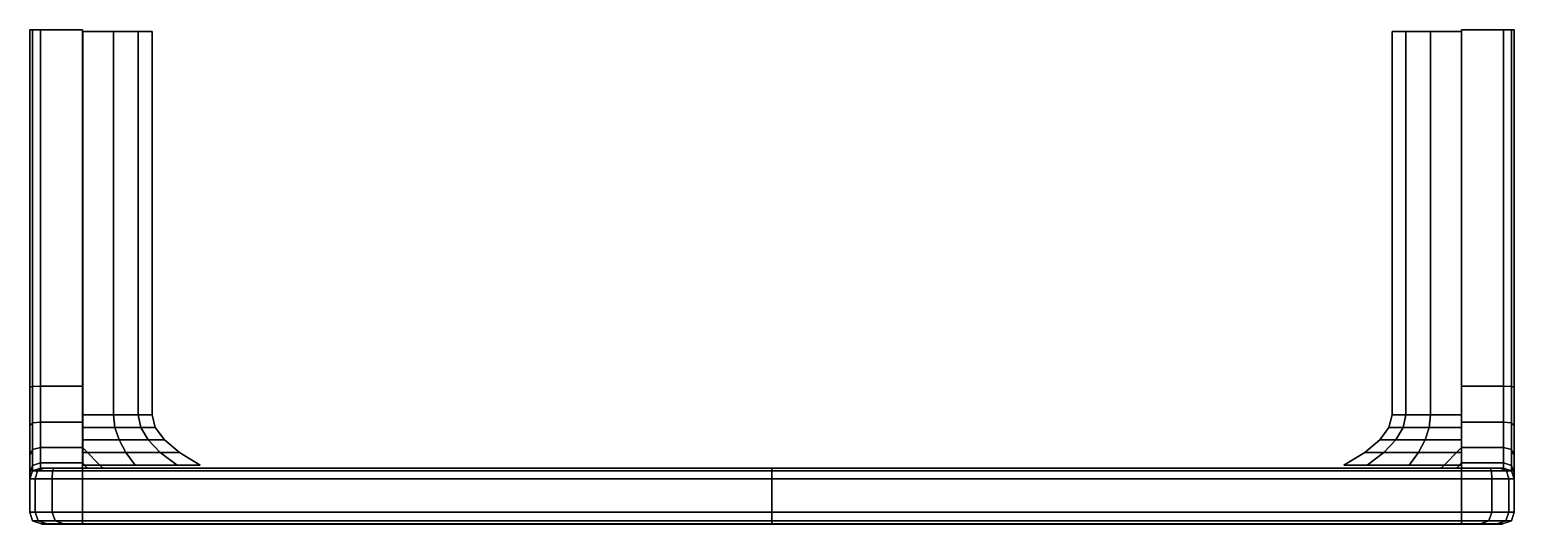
# Model space of a CAD drawing. Header units: millimetres. Extents: x -37.5 to 37.4, y -25 to 0.
import ezdxf

# ---------------------------------------------------------------- set-up
doc = ezdxf.new("R2010")
doc.units = ezdxf.units.MM
doc.header["$MEASUREMENT"] = 0
doc.layers.add('METAL', color=220, linetype='Continuous')
doc.layers.add('TEXTURA_LEGNO', color=3, linetype='Continuous')

msp = doc.modelspace()

# ---------------------------------------------------------------- meshes
at = {"layer": 'METAL'}
mesh = msp.add_polyface(dxfattribs=at)
corners = [(-34.836, -18.005, -7.761), (-36.953, -18.005, -7.761), (-36.953, 0, -7.761), (-34.836, 0, -7.761), (-34.836, -19.811, -8.019), (-34.836, -18.005, -7.761), (-34.836, -19.811, -7.503), (-34.836, -19.811, -8.019), (-36.953, -19.811, -8.019), (-37.363, 0, -7.624), (-37.363, -18.015, -7.624), (-37.363, -19.857, -7.888), (-37.5, -19.997, -7.493), (-37.5, -18.044, -7.214), (-37.363, -18.015, -7.624), (-37.5, 0, -7.214), (-37.363, 0, -7.624), (-37.363, -19.857, -7.888), (-34.836, -21.1, -6.729), (-34.836, 0, -7.761), (-34.836, 0, 0.132), (-34.836, -22.132, -3.634), (-34.836, -22.132, 0.132), (-37.5, -19.997, 0.132), (-37.5, -18.044, 0.132), (-37.5, 0, 0.132), (-34.836, -18.005, 8.024), (-34.836, 0, 8.024), (-36.953, 0, 8.024), (-36.953, -18.005, 8.024), (-34.836, -19.811, 8.282), (-34.836, -19.811, 7.767), (-34.836, -18.005, 8.024), (-36.953, -19.811, 8.282), (-34.836, -19.811, 8.282), (-37.363, 0, 7.888), (-37.363, -18.015, 7.888), (-37.363, -19.857, 8.151), (-37.363, -18.015, 7.888), (-37.5, -18.044, 7.478), (-37.5, -19.997, 7.757), (-37.5, 0, 7.478), (-37.363, 0, 7.888), (-37.363, -19.857, 8.151), (-34.836, 0, 8.024), (-34.836, -22.132, 3.897), (-34.836, -21.1, 6.993), (-36.953, 0, 0.132), (-34.836, 0, 0.132), (-34.836, 0, -7.761), (-36.953, 0, -7.761), (-37.363, 0, -7.624), (-37.363, 0, 0.132), (-37.5, 0, -7.214), (-37.5, 0, 0.132), (-37.5, 0, 7.478), (-37.363, 0, 7.888), (-36.953, 0, 8.024), (-34.836, 0, 8.024), (-33.269, -0.092, -3.054), (-33.269, -19.441, -3.054), (-34.826, -19.441, -3.409), (-34.826, -0.092, -3.409), (-32.02, -0.092, -2.058), (-32.02, -19.441, -2.058), (-31.327, -0.092, -0.619), (-31.327, -19.441, -0.619), (-31.327, -0.092, 0.978), (-31.327, -19.441, 0.978), (-32.02, -0.092, 2.417), (-32.02, -19.441, 2.417), (-33.269, -0.092, 3.413), (-33.269, -19.441, 3.413), (-34.826, -0.092, 3.768), (-34.826, -19.441, 3.768), (-34.826, -20.079, -3.575), (-33.197, -20.079, -3.203), (-32.992, -20.716, -3.628), (-34.826, -20.716, -4.047), (-31.89, -20.079, -2.161), (-31.521, -20.716, -2.456), (-31.165, -20.079, -0.656), (-30.705, -20.716, -0.761), (-31.165, -20.079, 1.015), (-30.705, -20.716, 1.12), (-31.89, -20.079, 2.521), (-31.521, -20.716, 2.815), (-33.197, -20.079, 3.563), (-32.992, -20.716, 3.988), (-34.826, -20.079, 3.934), (-34.826, -20.716, 4.406), (-34.826, -0.092, 3.768), (-33.269, -0.092, 3.413), (-33.269, -0.092, -3.054), (-34.826, -0.092, -3.409), (-32.02, -0.092, 2.417), (-32.02, -0.092, -2.058), (-31.327, -0.092, 0.978), (-31.327, -0.092, -0.619)]
mesh.append_faces([[corners[k] for k in face] for face in [(0, 1, 2, 3), (4, 5, 6, 6), (0, 7, 8, 1), (9, 2, 1, 10), (11, 12, 13, 14), (15, 16, 14, 13), (8, 17, 10, 1), (18, 6, 5, 5), (5, 19, 20, 21), (22, 21, 20, 20), (23, 24, 13, 12), (15, 13, 24, 25), (26, 27, 28, 29), (30, 31, 32, 32), (26, 29, 33, 34), (35, 36, 29, 28), (37, 38, 39, 40), (41, 39, 38, 42), (33, 29, 36, 43), (20, 44, 32, 45), (32, 31, 46, 45), (22, 20, 45, 45), (23, 40, 39, 24), (41, 25, 24, 39), (47, 48, 49, 50), (51, 52, 47, 50), (53, 54, 52, 51), (55, 56, 52, 54), (56, 57, 47, 52), (57, 58, 48, 47), (59, 60, 61, 62), (63, 64, 60, 59), (65, 66, 64, 63), (67, 68, 66, 65), (69, 70, 68, 67), (71, 72, 70, 69), (73, 74, 72, 71), (75, 76, 77, 78), (61, 60, 76, 75), (76, 79, 80, 77), (60, 64, 79, 76), (79, 81, 82, 80), (64, 66, 81, 79), (81, 83, 84, 82), (66, 68, 83, 81), (83, 85, 86, 84), (68, 70, 85, 83), (85, 87, 88, 86), (70, 72, 87, 85), (87, 89, 90, 88), (72, 74, 89, 87), (91, 92, 93, 94), (92, 95, 96, 93), (95, 97, 98, 96)]])
mesh = msp.add_polyface(dxfattribs=at)
corners = [(34.749, -18.005, -7.761), (34.749, 0, -7.761), (36.866, 0, -7.761), (36.866, -18.005, -7.761), (34.749, -19.811, -8.019), (34.749, -19.811, -7.503), (34.749, -18.005, -7.761), (36.866, -19.811, -8.019), (34.749, -19.811, -8.019), (37.276, 0, -7.624), (37.276, -18.015, -7.624), (37.276, -19.857, -7.888), (37.276, -18.015, -7.624), (37.413, -18.044, -7.214), (37.413, -19.997, -7.493), (37.413, 0, -7.214), (37.276, 0, -7.624), (37.276, -19.857, -7.888), (34.749, 0, 0.132), (34.749, 0, -7.761), (34.749, -22.132, -3.634), (34.749, -21.1, -6.729), (34.749, -22.132, 0.132), (37.413, -19.997, 0.132), (37.413, -18.044, 0.132), (37.413, 0, 0.132), (34.749, -18.005, 8.024), (36.866, -18.005, 8.024), (36.866, 0, 8.024), (34.749, 0, 8.024), (34.749, -19.811, 8.282), (34.749, -18.005, 8.024), (34.749, -19.811, 7.767), (34.749, -19.811, 8.282), (36.866, -19.811, 8.282), (37.276, 0, 7.888), (37.276, -18.015, 7.888), (37.276, -19.857, 8.151), (37.413, -19.997, 7.757), (37.413, -18.044, 7.478), (37.276, -18.015, 7.888), (37.413, 0, 7.478), (37.276, 0, 7.888), (37.276, -19.857, 8.151), (34.749, -21.1, 6.993), (34.749, 0, 8.024), (34.749, -22.132, 3.897), (34.749, 0, 0.132), (36.866, 0, 0.132), (36.866, 0, -7.761), (34.749, 0, -7.761), (37.276, 0, -7.624), (37.276, 0, 0.132), (37.413, 0, -7.214), (37.413, 0, 0.132), (34.749, 0, 8.024), (36.866, 0, 8.024), (37.276, 0, 7.888), (37.413, 0, 7.478), (33.186, -0.092, -3.054), (34.743, -0.092, -3.409), (34.743, -19.441, -3.409), (33.186, -19.441, -3.054), (31.938, -0.092, -2.058), (31.938, -19.441, -2.058), (31.245, -0.092, -0.619), (31.245, -19.441, -0.619), (31.245, -0.092, 0.978), (31.245, -19.441, 0.978), (31.938, -0.092, 2.417), (31.938, -19.441, 2.417), (33.186, -0.092, 3.413), (33.186, -19.441, 3.413), (34.743, -0.092, 3.768), (34.743, -19.441, 3.768), (34.743, -20.079, -3.575), (34.743, -20.716, -4.047), (32.909, -20.716, -3.628), (33.114, -20.079, -3.203), (31.439, -20.716, -2.456), (31.808, -20.079, -2.161), (30.623, -20.716, -0.761), (31.083, -20.079, -0.656), (30.623, -20.716, 1.12), (31.083, -20.079, 1.015), (31.439, -20.716, 2.815), (31.808, -20.079, 2.521), (32.909, -20.716, 3.988), (33.114, -20.079, 3.563), (34.743, -20.716, 4.406), (34.743, -20.079, 3.934), (34.743, -0.092, 3.768), (34.743, -0.092, -3.409), (33.186, -0.092, -3.054), (33.186, -0.092, 3.413), (31.938, -0.092, -2.058), (31.938, -0.092, 2.417), (31.245, -0.092, -0.619), (31.245, -0.092, 0.978)]
mesh.append_faces([[corners[k] for k in face] for face in [(0, 1, 2, 3), (4, 5, 6, 6), (0, 3, 7, 8), (9, 10, 3, 2), (11, 12, 13, 14), (15, 13, 12, 16), (7, 3, 10, 17), (18, 19, 6, 20), (6, 5, 21, 20), (22, 18, 20, 20), (23, 14, 13, 24), (15, 25, 24, 13), (26, 27, 28, 29), (30, 31, 32, 32), (26, 33, 34, 27), (35, 28, 27, 36), (37, 38, 39, 40), (41, 42, 40, 39), (34, 43, 36, 27), (44, 32, 31, 31), (31, 45, 18, 46), (22, 46, 18, 18), (23, 24, 39, 38), (41, 39, 24, 25), (47, 48, 49, 50), (51, 49, 48, 52), (53, 51, 52, 54), (55, 56, 48, 47), (48, 56, 57, 52), (52, 57, 58, 54), (59, 60, 61, 62), (63, 59, 62, 64), (65, 63, 64, 66), (67, 65, 66, 68), (69, 67, 68, 70), (71, 69, 70, 72), (73, 71, 72, 74), (75, 76, 77, 78), (61, 75, 78, 62), (78, 77, 79, 80), (62, 78, 80, 64), (80, 79, 81, 82), (64, 80, 82, 66), (82, 81, 83, 84), (66, 82, 84, 68), (84, 83, 85, 86), (68, 84, 86, 70), (86, 85, 87, 88), (70, 86, 88, 72), (88, 87, 89, 90), (72, 88, 90, 74), (91, 92, 93, 94), (94, 93, 95, 96), (96, 95, 97, 98)]])
mesh = msp.add_polyface(dxfattribs=at)
corners = [(-33.805, -22.132, -8.793), (-34.836, -21.1, -8.793), (-34.836, -21.1, -6.729), (-33.805, -22.132, -6.729), (-34.836, -21.874, -10.082), (-34.836, -22.132, -11.888), (-36.953, -22.132, -11.888), (-36.953, -21.874, -10.082), (-34.836, -21.874, -5.44), (-34.836, -22.132, -3.634), (-34.578, -22.132, -5.44), (-34.578, -22.132, -10.082), (-34.836, -22.132, -11.888), (-34.836, -21.874, -10.082), (-34.836, -19.811, -7.503), (-34.836, -21.1, -6.729), (-34.836, -21.1, -8.793), (-34.836, -19.811, -8.019), (-34.836, -21.1, -8.793), (-36.953, -21.1, -8.793), (-34.836, -19.811, -8.019), (-36.953, -19.811, -8.019), (-37.363, -22.006, -10.036), (-37.5, -22.4, -9.896), (-37.5, -21.499, -8.394), (-37.363, -21.2, -8.693), (-37.5, -19.997, -7.493), (-37.363, -19.857, -7.888), (-37.363, -22.269, -11.878), (-37.363, -22.006, -10.036), (-37.363, -21.2, -8.693), (-37.363, -19.857, -7.888), (-34.836, -22.132, -3.634), (-34.836, -21.874, -5.44), (-34.836, -18.005, -7.761), (-37.5, -21.499, -7.547), (-37.5, -21.499, 0.132), (-37.5, -19.997, 0.132), (-37.5, -22.4, -7.579), (-37.5, -22.4, 0.132), (-33.805, -22.132, 9.056), (-33.805, -22.132, 6.993), (-34.836, -21.1, 6.993), (-34.836, -21.1, 9.056), (-34.836, -21.874, 10.346), (-36.953, -21.874, 10.346), (-36.953, -22.132, 12.151), (-34.836, -22.132, 12.151), (-34.836, -21.874, 5.703), (-34.578, -22.132, 5.703), (-34.836, -22.132, 3.897), (-34.578, -22.132, 10.346), (-34.836, -21.874, 10.346), (-34.836, -22.132, 12.151), (-34.836, -19.811, 7.767), (-34.836, -19.811, 8.282), (-34.836, -21.1, 9.056), (-34.836, -21.1, 6.993), (-34.836, -21.1, 9.056), (-36.953, -21.1, 9.056), (-34.836, -19.811, 8.282), (-36.953, -19.811, 8.282), (-37.363, -22.006, 10.299), (-37.363, -21.2, 8.957), (-37.5, -21.499, 8.658), (-37.5, -22.4, 10.159), (-37.363, -19.857, 8.151), (-37.5, -19.997, 7.757), (-37.363, -22.006, 10.299), (-37.363, -22.269, 12.142), (-37.363, -21.2, 8.957), (-37.363, -19.857, 8.151), (-34.836, -21.874, 5.703), (-34.836, -22.132, 3.897), (-0.044, -22.132, 8.024), (-33.805, -22.132, 6.993), (-32.515, -22.132, 7.767), (-37.5, -21.499, 7.81), (-37.5, -22.4, 7.843), (-34.826, -21.354, -4.825), (-32.654, -21.354, -4.329), (-32.184, -21.991, -5.306), (-34.826, -21.991, -5.909), (-30.913, -21.354, -2.941), (-30.066, -21.991, -3.616), (-29.947, -21.354, -0.934), (-28.89, -21.991, -1.175), (-29.947, -21.354, 1.293), (-28.89, -21.991, 1.535), (-30.913, -21.354, 3.3), (-30.066, -21.991, 3.976), (-32.654, -21.354, 4.689), (-32.184, -21.991, 5.665), (-34.826, -21.354, 5.184), (-34.826, -21.991, 6.268), (-34.826, -20.716, -4.047), (-32.992, -20.716, -3.628), (-31.521, -20.716, -2.456), (-30.705, -20.716, -0.761), (-30.705, -20.716, 1.12), (-31.521, -20.716, 2.815), (-32.992, -20.716, 3.988), (-34.826, -20.716, 4.406)]
mesh.append_faces([[corners[k] for k in face] for face in [(0, 1, 2, 3), (4, 5, 6, 7), (8, 9, 10, 10), (11, 12, 13, 13), (14, 15, 16, 17), (10, 3, 2, 8), (13, 1, 0, 11), (18, 4, 7, 19), (20, 18, 19, 21), (22, 23, 24, 25), (25, 24, 26, 27), (6, 28, 29, 7), (7, 29, 30, 19), (19, 30, 31, 21), (32, 33, 15, 34), (26, 35, 36, 37), (36, 35, 38, 39), (38, 35, 24, 23), (35, 26, 24, 24), (40, 41, 42, 43), (44, 45, 46, 47), (48, 49, 50, 50), (51, 52, 53, 53), (54, 55, 56, 57), (49, 48, 42, 41), (52, 51, 40, 43), (58, 59, 45, 44), (60, 61, 59, 58), (62, 63, 64, 65), (63, 66, 67, 64), (46, 45, 68, 69), (45, 59, 70, 68), (59, 61, 71, 70), (57, 72, 73, 73), (74, 75, 76, 76), (67, 37, 36, 77), (36, 39, 78, 77), (78, 65, 64, 77), (77, 64, 67, 67), (79, 80, 81, 82), (80, 83, 84, 81), (83, 85, 86, 84), (85, 87, 88, 86), (87, 89, 90, 88), (89, 91, 92, 90), (91, 93, 94, 92), (95, 96, 80, 79), (96, 97, 83, 80), (97, 98, 85, 83), (98, 99, 87, 85), (99, 100, 89, 87), (100, 101, 91, 89), (101, 102, 93, 91)]])
mesh = msp.add_polyface(dxfattribs=at)
corners = [(33.718, -22.132, -8.793), (33.718, -22.132, -6.729), (34.749, -21.1, -6.729), (34.749, -21.1, -8.793), (34.749, -21.874, -10.082), (36.866, -21.874, -10.082), (36.866, -22.132, -11.888), (34.749, -22.132, -11.888), (34.749, -21.874, -5.44), (34.491, -22.132, -5.44), (34.749, -22.132, -3.634), (34.491, -22.132, -10.082), (34.749, -21.874, -10.082), (34.749, -22.132, -11.888), (34.749, -19.811, -7.503), (34.749, -19.811, -8.019), (34.749, -21.1, -8.793), (34.749, -21.1, -6.729), (34.749, -21.1, -8.793), (36.866, -21.1, -8.793), (34.749, -19.811, -8.019), (36.866, -19.811, -8.019), (37.276, -22.006, -10.036), (37.276, -21.2, -8.693), (37.413, -21.499, -8.394), (37.413, -22.4, -9.896), (37.276, -19.857, -7.888), (37.413, -19.997, -7.493), (37.276, -22.006, -10.036), (37.276, -22.269, -11.878), (37.276, -21.2, -8.693), (37.276, -19.857, -7.888), (34.749, -21.874, -5.44), (34.749, -22.132, -3.634), (37.413, -19.997, 0.132), (37.413, -21.499, 0.132), (37.413, -21.499, -7.547), (37.413, -22.4, 0.132), (37.413, -22.4, -7.579), (33.718, -22.132, 9.056), (34.749, -21.1, 9.056), (34.749, -21.1, 6.993), (33.718, -22.132, 6.993), (34.749, -21.874, 10.346), (34.749, -22.132, 12.151), (36.866, -22.132, 12.151), (36.866, -21.874, 10.346), (34.749, -21.874, 5.703), (34.749, -22.132, 3.897), (34.491, -22.132, 5.703), (34.491, -22.132, 10.346), (34.749, -22.132, 12.151), (34.749, -21.874, 10.346), (34.749, -19.811, 7.767), (34.749, -21.1, 6.993), (34.749, -21.1, 9.056), (34.749, -19.811, 8.282), (34.749, -21.1, 9.056), (36.866, -21.1, 9.056), (34.749, -19.811, 8.282), (36.866, -19.811, 8.282), (37.276, -22.006, 10.299), (37.413, -22.4, 10.159), (37.413, -21.499, 8.658), (37.276, -21.2, 8.957), (37.413, -19.997, 7.757), (37.276, -19.857, 8.151), (37.276, -22.269, 12.142), (37.276, -22.006, 10.299), (37.276, -21.2, 8.957), (37.276, -19.857, 8.151), (34.749, -22.132, 3.897), (34.749, -21.874, 5.703), (34.749, -21.1, 6.993), (34.749, -18.005, 8.024), (34.749, -22.132, 3.897), (34.749, -22.132, 0.132), (-0.044, -22.132, 0.132), (-0.044, -22.132, 8.024), (37.413, -21.499, 7.81), (37.413, -22.4, 7.843), (34.743, -21.354, -4.825), (34.743, -21.991, -5.909), (32.102, -21.991, -5.306), (32.572, -21.354, -4.329), (29.983, -21.991, -3.616), (30.831, -21.354, -2.941), (28.807, -21.991, -1.175), (29.864, -21.354, -0.934), (28.807, -21.991, 1.535), (29.864, -21.354, 1.293), (29.983, -21.991, 3.976), (30.831, -21.354, 3.3), (32.102, -21.991, 5.665), (32.572, -21.354, 4.689), (34.743, -21.991, 6.268), (34.743, -21.354, 5.184), (34.743, -20.716, -4.047), (32.909, -20.716, -3.628), (31.439, -20.716, -2.456), (30.623, -20.716, -0.761), (30.623, -20.716, 1.12), (31.439, -20.716, 2.815), (32.909, -20.716, 3.988), (34.743, -20.716, 4.406)]
mesh.append_faces([[corners[k] for k in face] for face in [(0, 1, 2, 3), (4, 5, 6, 7), (8, 9, 10, 10), (11, 12, 13, 13), (14, 15, 16, 17), (9, 8, 2, 1), (12, 11, 0, 3), (18, 19, 5, 4), (20, 21, 19, 18), (22, 23, 24, 25), (23, 26, 27, 24), (6, 5, 28, 29), (5, 19, 30, 28), (19, 21, 31, 30), (17, 32, 33, 33), (27, 34, 35, 36), (35, 37, 38, 36), (38, 25, 24, 36), (36, 24, 27, 27), (39, 40, 41, 42), (43, 44, 45, 46), (47, 48, 49, 49), (50, 51, 52, 52), (53, 54, 55, 56), (49, 42, 41, 47), (52, 40, 39, 50), (57, 43, 46, 58), (59, 57, 58, 60), (61, 62, 63, 64), (64, 63, 65, 66), (45, 67, 68, 46), (46, 68, 69, 58), (58, 69, 70, 60), (71, 72, 73, 74), (75, 76, 77, 78), (65, 79, 35, 34), (35, 79, 80, 37), (80, 79, 63, 62), (79, 65, 63, 63), (81, 82, 83, 84), (84, 83, 85, 86), (86, 85, 87, 88), (88, 87, 89, 90), (90, 89, 91, 92), (92, 91, 93, 94), (94, 93, 95, 96), (97, 81, 84, 98), (98, 84, 86, 99), (99, 86, 88, 100), (100, 88, 90, 101), (101, 90, 92, 102), (102, 92, 94, 103), (103, 94, 96, 104)]])
mesh = msp.add_polyface(dxfattribs=at)
corners = [(-34.836, -22.132, -36.953), (-36.274, -22.132, -36.953), (-36.784, -22.132, -36.784), (-36.953, -22.132, -36.274), (-37.5, -24.37, -7.65), (-37.352, -24.805, -7.733), (-37.352, -24.804, 0.132), (-37.5, -24.365, 0.132), (-36.91, -24.95, -11.853), (-36.91, -24.95, -7.761), (-37.352, -24.805, -7.733), (-37.352, -24.804, -11.858), (-36.91, -24.95, 0.132), (-37.352, -24.804, 0.132), (-37.5, -24.365, -11.859), (-37.352, -24.804, -11.858), (-37.216, -24.36, -37.216), (-37.5, -24.361, -36.363), (-37.5, -22.679, -36.363), (-37.216, -22.679, -37.216), (-37.068, -24.802, -37.068), (-36.216, -24.802, -37.352), (-35.773, -24.95, -36.91), (-36.625, -24.95, -36.625), (-37.216, -24.36, -37.216), (-36.363, -24.36, -37.5), (-36.216, -24.802, -37.352), (-37.068, -24.802, -37.068), (-37.216, -22.679, -37.216), (-36.363, -22.679, -37.5), (-37.352, -24.803, -36.216), (-36.91, -24.95, -35.773), (-37.068, -24.802, -37.068), (-37.352, -24.803, -36.216), (-37.363, -22.269, -11.878), (-36.953, -22.132, -11.888), (-37.363, -22.269, -36.341), (-37.363, -22.269, -11.878), (-37.5, -22.679, -11.849), (-37.5, -22.4, -9.896), (-37.363, -22.006, -10.036), (-37.108, -22.269, -37.108), (-37.363, -22.269, -36.341), (-36.341, -22.269, -37.363), (-37.108, -22.269, -37.108), (-37.108, -22.269, -37.108), (-36.341, -22.269, -37.363), (-36.625, -24.95, -11.864), (-36.625, -24.95, -7.761), (-36.625, -24.95, 0.132), (-37.5, -22.4, 0.132), (-37.5, -22.4, -7.579), (-37.5, -24.37, 7.913), (-37.352, -24.805, 7.997), (-36.91, -24.95, 12.116), (-37.352, -24.804, 12.122), (-37.352, -24.805, 7.997), (-36.91, -24.95, 8.024), (-37.352, -24.804, 12.122), (-37.5, -24.365, 12.123), (-37.216, -24.36, 37.479), (-37.216, -22.679, 37.479), (-37.5, -22.679, 36.627), (-37.5, -24.361, 36.627), (-37.068, -24.802, 37.332), (-36.625, -24.95, 36.889), (-35.773, -24.95, 37.173), (-36.216, -24.802, 37.616), (-37.216, -24.36, 37.479), (-37.068, -24.802, 37.332), (-36.216, -24.802, 37.616), (-36.363, -24.36, 37.763), (-36.363, -22.679, 37.763), (-37.216, -22.679, 37.479), (-37.352, -24.803, 36.479), (-36.91, -24.95, 36.036), (-37.352, -24.803, 36.479), (-37.068, -24.802, 37.332), (-37.363, -22.269, 12.142), (-37.363, -22.269, 36.604), (-36.953, -22.132, 36.538), (-36.953, -22.132, 12.151), (-37.363, -22.269, 12.142), (-37.363, -22.006, 10.299), (-37.5, -22.4, 10.159), (-37.5, -22.679, 12.113), (-37.108, -22.269, 37.371), (-37.363, -22.269, 36.604), (-36.341, -22.269, 37.627), (-37.108, -22.269, 37.371), (-36.784, -22.132, 37.047), (-37.108, -22.269, 37.371), (-36.274, -22.132, 37.217), (-36.341, -22.269, 37.627), (-36.625, -24.95, 12.128), (-36.625, -24.95, 8.024), (-37.5, -22.4, 7.843)]
mesh.append_faces([[corners[k] for k in face] for face in [(0, 1, 2, 3), (4, 5, 6, 7), (8, 9, 10, 11), (9, 12, 13, 10), (5, 4, 14, 15), (16, 17, 18, 19), (20, 21, 22, 23), (24, 25, 26, 27), (25, 24, 28, 29), (30, 20, 23, 31), (17, 16, 32, 33), (34, 35, 3, 36), (37, 38, 39, 40), (41, 19, 18, 42), (43, 29, 28, 44), (38, 37, 42, 18), (2, 45, 36, 3), (1, 46, 45, 2), (31, 23, 47, 8), (9, 48, 49, 12), (7, 50, 51, 4), (39, 38, 14, 51), (4, 51, 14, 14), (31, 8, 11, 30), (33, 15, 14, 17), (8, 47, 48, 9), (14, 38, 18, 17), (52, 7, 6, 53), (54, 55, 56, 57), (57, 56, 13, 12), (53, 58, 59, 52), (60, 61, 62, 63), (64, 65, 66, 67), (68, 69, 70, 71), (71, 72, 73, 68), (74, 75, 65, 64), (63, 76, 77, 60), (78, 79, 80, 81), (82, 83, 84, 85), (86, 87, 62, 61), (88, 89, 73, 72), (85, 62, 87, 82), (90, 80, 79, 91), (92, 90, 91, 93), (75, 54, 94, 65), (57, 12, 49, 95), (7, 52, 96, 50), (59, 85, 84, 96), (52, 59, 96, 96), (75, 74, 55, 54), (76, 63, 59, 58), (54, 57, 95, 94), (59, 63, 62, 85)]])
mesh = msp.add_polyface(dxfattribs=at)
corners = [(-34.836, -22.132, -11.888), (-34.578, -22.132, -10.082), (-33.805, -22.132, -8.793), (-0.044, -22.132, -7.761), (-32.515, -22.132, -7.503), (-0.044, -22.132, -36.953), (-34.836, -22.132, -36.953), (-36.625, -24.95, -36.625), (-35.773, -24.95, -36.91), (-35.773, -24.95, -11.868), (-36.625, -24.95, -11.864), (-36.953, -22.132, -36.274), (-36.953, -22.132, -11.888), (-34.836, -22.679, -37.5), (-34.836, -24.36, -37.5), (-36.363, -24.36, -37.5), (-36.363, -22.679, -37.5), (-33.805, -22.132, -6.729), (-35.773, -24.95, 0.132), (-36.625, -24.95, 0.132), (-36.625, -24.95, -7.761), (-35.773, -24.95, -7.761), (-34.836, -24.802, -37.352), (-34.836, -24.95, -36.91), (-36.216, -24.802, -37.352), (-0.044, -24.802, -37.352), (-0.044, -24.95, -36.91), (-34.836, -24.802, -37.352), (-36.216, -24.802, -37.352), (-0.044, -24.36, -37.5), (-0.044, -24.802, -37.352), (-36.341, -22.269, -37.363), (-36.274, -22.132, -36.953), (-34.836, -22.269, -37.363), (-36.341, -22.269, -37.363), (-34.836, -22.269, -37.363), (-34.836, -24.95, -7.761), (-0.044, -24.95, -7.761), (-0.044, -24.95, 0.132), (-34.836, -24.95, 0.132), (-0.044, -22.679, -37.5), (-0.044, -24.95, -11.868), (-34.836, -24.95, -11.868), (-34.836, -22.132, -3.634), (-34.578, -22.132, -5.44), (-34.836, -22.132, 0.132), (-0.044, -22.132, 0.132), (-0.044, -22.269, -37.363), (-0.044, -22.269, -37.363), (-0.044, -22.132, 8.024), (-32.515, -22.132, 7.767), (-33.805, -22.132, 9.056), (-34.836, -22.132, 12.151), (-34.578, -22.132, 10.346), (-0.044, -22.132, 37.217), (-34.836, -22.132, 37.217), (-36.625, -24.95, 36.889), (-36.625, -24.95, 12.128), (-35.773, -24.95, 12.131), (-35.773, -24.95, 37.173), (-36.953, -22.132, 12.151), (-36.953, -22.132, 36.538), (-36.784, -22.132, 37.047), (-36.274, -22.132, 37.217), (-34.836, -22.679, 37.763), (-36.363, -22.679, 37.763), (-36.363, -24.36, 37.763), (-34.836, -24.36, 37.763), (-33.805, -22.132, 6.993), (-35.773, -24.95, 8.024), (-36.625, -24.95, 8.024), (-34.836, -24.802, 37.616), (-36.216, -24.802, 37.616), (-34.836, -24.95, 37.173), (-0.044, -24.95, 37.173), (-0.044, -24.802, 37.616), (-36.216, -24.802, 37.616), (-34.836, -24.802, 37.616), (-0.044, -24.802, 37.616), (-0.044, -24.36, 37.763), (-36.341, -22.269, 37.627), (-34.836, -22.269, 37.627), (-34.836, -22.269, 37.627), (-36.341, -22.269, 37.627), (-34.836, -24.95, 8.024), (-0.044, -24.95, 8.024), (-0.044, -22.679, 37.763), (-0.044, -24.95, 12.131), (-34.836, -24.95, 12.131), (-34.836, -22.132, 3.897), (-34.578, -22.132, 5.703), (-33.805, -22.132, 6.993), (-0.044, -22.269, 37.627), (-0.044, -22.269, 37.627)]
mesh.append_faces([[corners[k] for k in face] for face in [(0, 1, 2, 3), (2, 4, 3, 3), (0, 3, 5, 6), (7, 8, 9, 10), (11, 12, 0, 6), (13, 14, 15, 16), (17, 4, 2, 2), (18, 19, 20, 21), (22, 23, 8, 24), (22, 25, 26, 23), (14, 27, 28, 15), (14, 29, 30, 27), (31, 32, 6, 33), (16, 34, 35, 13), (36, 37, 38, 39), (14, 13, 40, 29), (41, 37, 36, 42), (3, 4, 17, 43), (17, 44, 43, 43), (43, 45, 46, 3), (33, 6, 5, 47), (13, 35, 48, 40), (39, 18, 21, 36), (36, 21, 9, 42), (10, 9, 21, 20), (26, 41, 42, 23), (23, 42, 9, 8), (49, 50, 51, 52), (51, 53, 52, 52), (54, 49, 52, 55), (56, 57, 58, 59), (52, 60, 61, 55), (55, 61, 62, 63), (64, 65, 66, 67), (68, 51, 50, 50), (18, 69, 70, 19), (71, 72, 59, 73), (71, 73, 74, 75), (67, 66, 76, 77), (67, 77, 78, 79), (80, 81, 55, 63), (65, 64, 82, 83), (84, 39, 38, 85), (67, 79, 86, 64), (87, 88, 84, 85), (46, 45, 89, 49), (89, 90, 91, 49), (81, 92, 54, 55), (64, 86, 93, 82), (39, 84, 69, 18), (84, 88, 58, 69), (57, 70, 69, 58), (74, 73, 88, 87), (73, 59, 58, 88)]])
mesh = msp.add_polyface(dxfattribs=at)
corners = [(-0.044, -22.132, -7.761), (32.428, -22.132, -7.503), (33.718, -22.132, -8.793), (34.749, -22.132, -11.888), (34.491, -22.132, -10.082), (-0.044, -22.132, -36.953), (34.749, -22.132, -36.953), (36.538, -24.95, -36.625), (36.538, -24.95, -11.864), (35.686, -24.95, -11.868), (35.686, -24.95, -36.91), (36.866, -22.132, -11.888), (36.866, -22.132, -36.274), (34.749, -22.679, -37.5), (36.276, -22.679, -37.5), (36.276, -24.36, -37.5), (34.749, -24.36, -37.5), (33.718, -22.132, -6.729), (35.686, -24.95, 0.132), (35.686, -24.95, -7.761), (36.538, -24.95, -7.761), (36.538, -24.95, 0.132), (34.749, -24.802, -37.352), (36.128, -24.802, -37.352), (34.749, -24.95, -36.91), (-0.044, -24.95, -36.91), (-0.044, -24.802, -37.352), (36.128, -24.802, -37.352), (34.749, -24.802, -37.352), (-0.044, -24.802, -37.352), (-0.044, -24.36, -37.5), (36.254, -22.269, -37.363), (34.749, -22.269, -37.363), (36.187, -22.132, -36.953), (34.749, -22.269, -37.363), (36.254, -22.269, -37.363), (34.749, -24.95, -7.761), (34.749, -24.95, 0.132), (-0.044, -24.95, 0.132), (-0.044, -24.95, -7.761), (-0.044, -22.679, -37.5), (-0.044, -24.95, -11.868), (34.749, -24.95, -11.868), (-0.044, -22.132, 0.132), (34.749, -22.132, 0.132), (34.749, -22.132, -3.634), (34.491, -22.132, -5.44), (-0.044, -22.269, -37.363), (-0.044, -22.269, -37.363), (34.749, -22.132, 12.151), (34.491, -22.132, 10.346), (33.718, -22.132, 9.056), (-0.044, -22.132, 8.024), (32.428, -22.132, 7.767), (-0.044, -22.132, 37.217), (34.749, -22.132, 37.217), (36.538, -24.95, 36.889), (35.686, -24.95, 37.173), (35.686, -24.95, 12.131), (36.538, -24.95, 12.128), (36.866, -22.132, 36.538), (36.866, -22.132, 12.151), (34.749, -22.679, 37.763), (34.749, -24.36, 37.763), (36.276, -24.36, 37.763), (36.276, -22.679, 37.763), (33.718, -22.132, 6.993), (36.538, -24.95, 8.024), (35.686, -24.95, 8.024), (34.749, -24.802, 37.616), (34.749, -24.95, 37.173), (36.128, -24.802, 37.616), (-0.044, -24.802, 37.616), (-0.044, -24.95, 37.173), (34.749, -24.802, 37.616), (36.128, -24.802, 37.616), (-0.044, -24.36, 37.763), (-0.044, -24.802, 37.616), (36.254, -22.269, 37.627), (36.187, -22.132, 37.217), (34.749, -22.269, 37.627), (36.254, -22.269, 37.627), (34.749, -22.269, 37.627), (34.749, -24.95, 8.024), (-0.044, -24.95, 8.024), (-0.044, -22.679, 37.763), (-0.044, -24.95, 12.131), (34.749, -24.95, 12.131), (34.749, -22.132, 3.897), (34.491, -22.132, 5.703), (-0.044, -22.269, 37.627), (-0.044, -22.269, 37.627)]
mesh.append_faces([[corners[k] for k in face] for face in [(0, 1, 2, 3), (2, 4, 3, 3), (5, 0, 3, 6), (7, 8, 9, 10), (3, 11, 12, 6), (13, 14, 15, 16), (17, 2, 1, 1), (18, 19, 20, 21), (22, 23, 10, 24), (22, 24, 25, 26), (16, 15, 27, 28), (16, 28, 29, 30), (31, 32, 6, 33), (14, 13, 34, 35), (36, 37, 38, 39), (16, 30, 40, 13), (41, 42, 36, 39), (43, 44, 45, 0), (45, 46, 17, 0), (0, 17, 1, 1), (32, 47, 5, 6), (13, 40, 48, 34), (37, 36, 19, 18), (36, 42, 9, 19), (8, 20, 19, 9), (25, 24, 42, 41), (24, 10, 9, 42), (49, 50, 51, 52), (51, 53, 52, 52), (49, 52, 54, 55), (56, 57, 58, 59), (60, 61, 49, 55), (62, 63, 64, 65), (66, 53, 51, 51), (18, 21, 67, 68), (69, 70, 57, 71), (69, 72, 73, 70), (63, 74, 75, 64), (63, 76, 77, 74), (78, 79, 55, 80), (65, 81, 82, 62), (83, 84, 38, 37), (63, 62, 85, 76), (86, 84, 83, 87), (52, 53, 66, 88), (66, 89, 88, 88), (80, 55, 54, 90), (62, 82, 91, 85), (37, 18, 68, 83), (83, 68, 58, 87), (59, 58, 68, 67), (73, 86, 87, 70), (70, 87, 58, 57)]])
mesh = msp.add_polyface(dxfattribs=at)
corners = [(34.749, -22.132, -36.953), (36.866, -22.132, -36.274), (36.696, -22.132, -36.784), (36.187, -22.132, -36.953), (37.413, -24.37, -7.65), (37.413, -24.365, 0.132), (37.265, -24.804, 0.132), (37.265, -24.805, -7.733), (36.823, -24.95, -11.853), (37.265, -24.804, -11.858), (37.265, -24.805, -7.733), (36.823, -24.95, -7.761), (37.265, -24.804, 0.132), (36.823, -24.95, 0.132), (37.265, -24.804, -11.858), (37.413, -24.365, -11.859), (37.129, -24.36, -37.216), (37.129, -22.679, -37.216), (37.413, -22.679, -36.363), (37.413, -24.361, -36.363), (36.981, -24.802, -37.068), (36.538, -24.95, -36.625), (35.686, -24.95, -36.91), (36.128, -24.802, -37.352), (37.129, -24.36, -37.216), (36.981, -24.802, -37.068), (36.128, -24.802, -37.352), (36.276, -24.36, -37.5), (36.276, -22.679, -37.5), (37.129, -22.679, -37.216), (37.265, -24.803, -36.216), (36.823, -24.95, -35.773), (37.265, -24.803, -36.216), (36.981, -24.802, -37.068), (37.276, -22.269, -11.878), (37.276, -22.269, -36.341), (36.866, -22.132, -11.888), (37.276, -22.269, -11.878), (37.276, -22.006, -10.036), (37.413, -22.4, -9.896), (37.413, -22.679, -11.849), (37.021, -22.269, -37.108), (37.276, -22.269, -36.341), (36.254, -22.269, -37.363), (37.021, -22.269, -37.108), (37.021, -22.269, -37.108), (36.254, -22.269, -37.363), (36.538, -24.95, -11.864), (36.538, -24.95, 0.132), (36.538, -24.95, -7.761), (37.413, -22.4, -7.579), (37.413, -22.4, 0.132), (34.749, -22.132, 37.217), (36.187, -22.132, 37.217), (36.696, -22.132, 37.047), (36.866, -22.132, 36.538), (37.413, -24.37, 7.913), (37.265, -24.805, 7.997), (36.823, -24.95, 12.116), (36.823, -24.95, 8.024), (37.265, -24.805, 7.997), (37.265, -24.804, 12.122), (37.413, -24.365, 12.123), (37.265, -24.804, 12.122), (37.129, -24.36, 37.479), (37.413, -24.361, 36.627), (37.413, -22.679, 36.627), (37.129, -22.679, 37.479), (36.981, -24.802, 37.332), (36.128, -24.802, 37.616), (35.686, -24.95, 37.173), (36.538, -24.95, 36.889), (37.129, -24.36, 37.479), (36.276, -24.36, 37.763), (36.128, -24.802, 37.616), (36.981, -24.802, 37.332), (37.129, -22.679, 37.479), (36.276, -22.679, 37.763), (37.265, -24.803, 36.479), (36.823, -24.95, 36.036), (36.981, -24.802, 37.332), (37.265, -24.803, 36.479), (37.276, -22.269, 12.142), (36.866, -22.132, 12.151), (37.276, -22.269, 36.604), (37.276, -22.269, 12.142), (37.413, -22.679, 12.113), (37.413, -22.4, 10.159), (37.276, -22.006, 10.299), (37.021, -22.269, 37.371), (37.276, -22.269, 36.604), (36.254, -22.269, 37.627), (37.021, -22.269, 37.371), (37.021, -22.269, 37.371), (36.254, -22.269, 37.627), (36.538, -24.95, 12.128), (36.538, -24.95, 8.024), (37.413, -22.4, 7.843)]
mesh.append_faces([[corners[k] for k in face] for face in [(0, 1, 2, 3), (4, 5, 6, 7), (8, 9, 10, 11), (11, 10, 12, 13), (7, 14, 15, 4), (16, 17, 18, 19), (20, 21, 22, 23), (24, 25, 26, 27), (27, 28, 29, 24), (30, 31, 21, 20), (19, 32, 33, 16), (34, 35, 1, 36), (37, 38, 39, 40), (41, 42, 18, 17), (43, 44, 29, 28), (40, 18, 42, 37), (2, 1, 35, 45), (3, 2, 45, 46), (31, 8, 47, 21), (11, 13, 48, 49), (5, 4, 50, 51), (15, 40, 39, 50), (4, 15, 50, 50), (31, 30, 9, 8), (32, 19, 15, 14), (8, 11, 49, 47), (15, 19, 18, 40), (52, 53, 54, 55), (56, 57, 6, 5), (58, 59, 60, 61), (59, 13, 12, 60), (57, 56, 62, 63), (64, 65, 66, 67), (68, 69, 70, 71), (72, 73, 74, 75), (73, 72, 76, 77), (78, 68, 71, 79), (65, 64, 80, 81), (82, 83, 55, 84), (85, 86, 87, 88), (89, 67, 66, 90), (91, 77, 76, 92), (86, 85, 90, 66), (54, 93, 84, 55), (53, 94, 93, 54), (79, 71, 95, 58), (59, 96, 48, 13), (5, 51, 97, 56), (87, 86, 62, 97), (56, 97, 62, 62), (79, 58, 61, 78), (81, 63, 62, 65), (58, 95, 96, 59), (62, 86, 66, 65)]])
at = {"layer": 'TEXTURA_LEGNO'}
mesh = msp.add_polyface(dxfattribs=at)
corners = [(35.686, -24.976, -36.91), (34.749, -24.976, -7.761), (35.686, -24.976, -7.761), (36.823, -24.976, -35.773), (36.538, -24.976, -36.625), (36.823, -24.976, -7.761), (36.538, -24.976, -11.864), (36.538, -24.976, -7.761), (-0.044, -24.976, -36.91), (34.749, -24.976, -11.868), (34.749, -24.976, -36.91), (35.686, -24.976, -11.868), (36.823, -24.976, -11.853), (36.538, -24.976, 36.889), (36.538, -24.976, 0.132), (34.749, -24.976, 0.132), (34.749, -24.976, 8.024), (35.686, -24.976, 0.132), (35.686, -24.976, 8.024), (36.823, -24.976, 36.036), (36.823, -24.976, 12.116), (36.823, -24.976, 0.132), (36.538, -24.976, 12.128), (36.538, -24.976, 8.024), (34.749, -24.976, 12.131), (34.749, -24.976, 37.173), (35.686, -24.976, 12.131), (35.686, -24.976, 37.173), (36.823, -24.976, 8.024), (-36.625, -24.976, -36.625), (-0.044, -24.976, -7.761), (-34.836, -24.976, -7.761), (-36.91, -24.976, -35.773), (-36.91, -24.976, -11.853), (-36.91, -24.976, 0.132), (-35.773, -24.976, -11.868), (-35.773, -24.976, -7.761), (-0.044, -24.976, -11.868), (-34.836, -24.976, -36.91), (-34.836, -24.976, -11.868), (-35.773, -24.976, -36.91), (-36.625, -24.976, -11.864), (-36.625, -24.976, -7.761), (-36.91, -24.976, -7.761), (-35.773, -24.976, 37.173), (-35.773, -24.976, 0.132), (-0.044, -24.976, 0.132), (-0.044, -24.976, 8.024), (-34.836, -24.976, 0.132), (-34.836, -24.976, 8.024), (-36.91, -24.976, 36.036), (-36.625, -24.976, 36.889), (-36.91, -24.976, 8.024), (-36.625, -24.976, 0.132), (-35.773, -24.976, 8.024), (-35.773, -24.976, 12.131), (-0.044, -24.976, 37.173), (-0.044, -24.976, 12.131), (-34.836, -24.976, 37.173), (-34.836, -24.976, 12.131), (-36.91, -24.976, 12.116), (-36.625, -24.976, 8.024), (-36.625, -24.976, 12.128)]
mesh.append_faces([[corners[k] for k in face] for face in [(4, 6, 11, 0), (17, 2, 7, 14), (1, 15, 46, 30), (37, 9, 1, 30), (15, 1, 2, 17), (1, 9, 11, 2), (3, 12, 6, 4), (5, 21, 14, 7), (6, 7, 2, 11), (8, 10, 9, 37), (10, 0, 11, 9), (12, 5, 7, 6), (13, 27, 26, 22), (17, 14, 23, 18), (16, 47, 46, 15), (57, 47, 16, 24), (15, 17, 18, 16), (16, 18, 26, 24), (19, 13, 22, 20), (28, 23, 14, 21), (22, 26, 18, 23), (56, 57, 24, 25), (25, 24, 26, 27), (20, 22, 23, 28), (29, 40, 35, 41), (45, 53, 42, 36), (31, 30, 46, 48), (37, 30, 31, 39), (48, 45, 36, 31), (31, 36, 35, 39), (32, 29, 41, 33), (43, 42, 53, 34), (41, 35, 36, 42), (8, 37, 39, 38), (38, 39, 35, 40), (33, 41, 42, 43), (51, 62, 55, 44), (45, 54, 61, 53), (49, 48, 46, 47), (57, 59, 49, 47), (48, 49, 54, 45), (49, 59, 55, 54), (50, 60, 62, 51), (52, 34, 53, 61), (62, 61, 54, 55), (56, 58, 59, 57), (58, 44, 55, 59), (60, 52, 61, 62)]])

doc.saveas('drawing.dxf')
